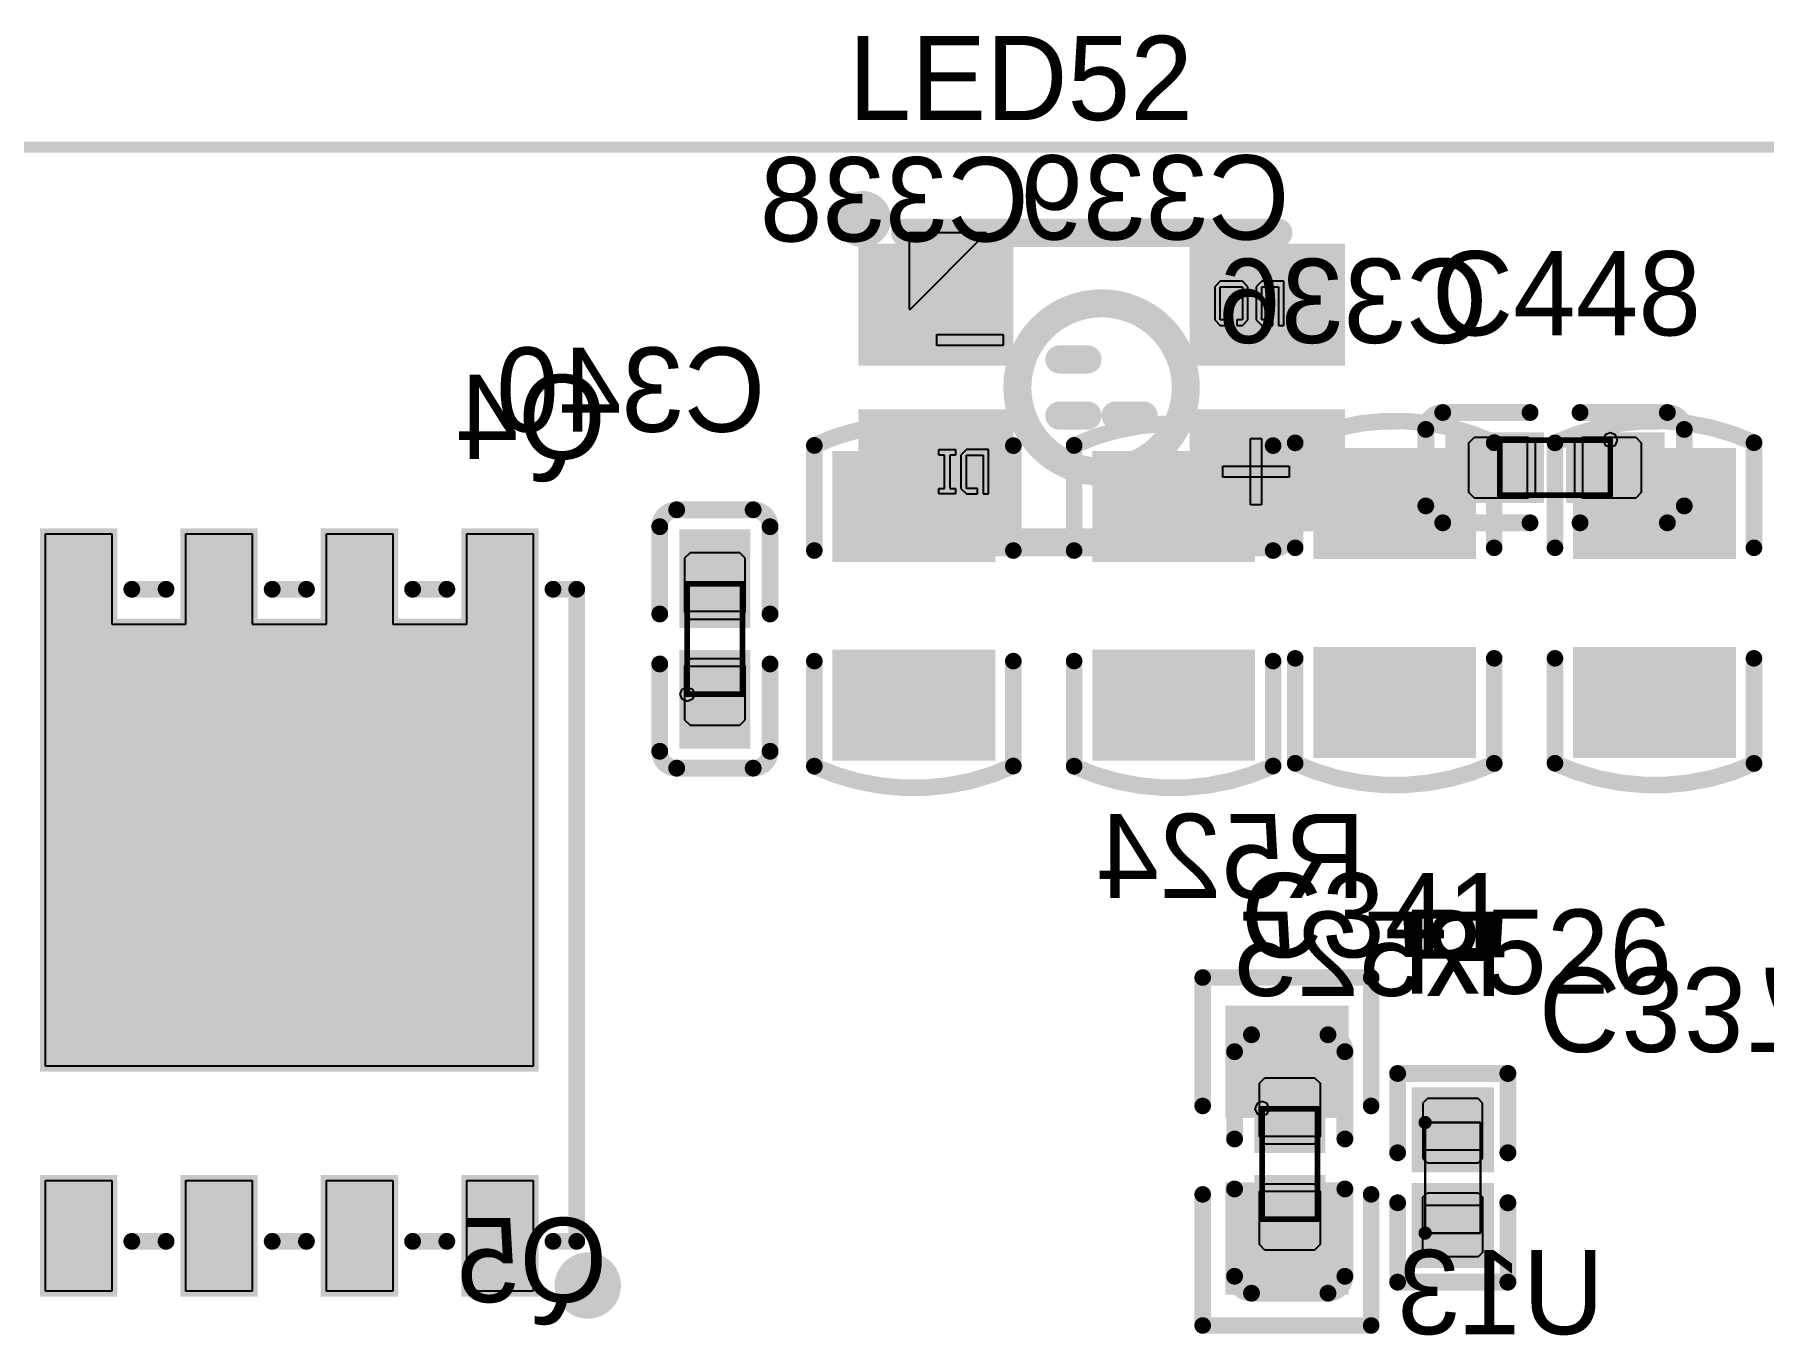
# Model space of a CAD drawing. Header units: millimetres. Extents: x 892 to 1144, y 1011 to 1123.
# Drawn here: x 1087.47 to 1103.11, y 1111.52 to 1123.29 of the extents above; entities that cross this region are included whole.
import ezdxf

# ---------------------------------------------------------------- set-up
doc = ezdxf.new("R2010")
doc.units = ezdxf.units.MM
for name, color, linetype in [('BottomLayer', 5, 'Continuous'), ('BottomOverlay', 54, 'Continuous'), ('BottomPaste', 16, 'Continuous'), ('BottomSolder', 6, 'Continuous'), ('KeepOutLayer', 6, 'Continuous'), ('Mechanical15', 56, 'Continuous'), ('Mechanical4', 56, 'Continuous'), ('Mechanical5', 56, 'Continuous'), ('Mechanical6', 56, 'Continuous'), ('TopLayer', 1, 'Continuous'), ('TopOverlay', 2, 'Continuous'), ('TopPaste', 8, 'Continuous'), ('TopSolder', 216, 'Continuous')]:
    doc.layers.add(name, color=color, linetype=linetype)

msp = doc.modelspace()

# ---------------------------------------------------------------- linework, layer by layer
at = {"layer": 'BottomLayer'}
for points in [[(1094.79, 1119.425), (1094.79, 1118.625), (1096.06, 1119.425), (1096.06, 1118.625)], [(1097.14, 1119.425), (1097.14, 1118.625), (1098.41, 1119.425), (1098.41, 1118.625)], [(1100.409, 1118.65), (1100.409, 1119.45), (1099.139, 1118.65), (1099.139, 1119.45)], [(1102.759, 1118.65), (1102.759, 1119.45), (1101.489, 1118.65), (1101.489, 1119.45)], [(1088.17, 1118.775), (1087.57, 1118.775), (1088.17, 1117.775), (1087.57, 1117.775)], [(1089.44, 1118.775), (1088.84, 1118.775), (1089.44, 1117.775), (1088.84, 1117.775)], [(1090.71, 1118.775), (1090.11, 1118.775), (1090.71, 1117.775), (1090.11, 1117.775)], [(1091.98, 1118.775), (1091.38, 1118.775), (1091.98, 1117.775), (1091.38, 1117.775)], [(1093.895, 1117.975), (1093.895, 1118.765), (1093.355, 1117.975), (1093.355, 1118.765)], [(1091.98, 1117.96), (1087.57, 1117.96), (1091.98, 1113.96), (1087.57, 1113.96)], [(1093.895, 1116.885), (1093.895, 1117.675), (1093.355, 1116.885), (1093.355, 1117.675)], [(1094.79, 1117.625), (1094.79, 1116.825), (1096.06, 1117.625), (1096.06, 1116.825)], [(1097.14, 1117.625), (1097.14, 1116.825), (1098.41, 1117.625), (1098.41, 1116.825)], [(1100.409, 1116.85), (1100.409, 1117.65), (1099.139, 1116.85), (1099.139, 1117.65)], [(1102.759, 1116.85), (1102.759, 1117.65), (1101.489, 1116.85), (1101.489, 1117.65)], [(1098.343, 1113.594), (1099.257, 1113.594), (1098.343, 1114.406), (1099.257, 1114.406)], [(1100.57, 1113.1), (1100.57, 1113.666), (1100.03, 1113.1), (1100.03, 1113.666)], [(1088.17, 1112.925), (1087.57, 1112.925), (1088.17, 1111.925), (1087.57, 1111.925)], [(1089.44, 1112.925), (1088.84, 1112.925), (1089.44, 1111.925), (1088.84, 1111.925)], [(1090.71, 1112.925), (1090.11, 1112.925), (1090.71, 1111.925), (1090.11, 1111.925)], [(1091.98, 1112.925), (1091.38, 1112.925), (1091.98, 1111.925), (1091.38, 1111.925)], [(1098.343, 1111.994), (1099.257, 1111.994), (1098.343, 1112.806), (1099.257, 1112.806)], [(1100.57, 1112.234), (1100.57, 1112.8), (1100.03, 1112.234), (1100.03, 1112.8)]]:
    msp.add_solid(points, dxfattribs=at)
at = {"layer": 'BottomOverlay'}
for points, const_width in [([(1094.524, 1119.577, -0.21896), (1096.325, 1119.574)], 0.15), ([(1096.874, 1119.577, -0.21896), (1098.675, 1119.574)], 0.15), ([(1098.874, 1119.599, -0.21896), (1100.675, 1119.602)], 0.15), ([(1101.224, 1119.599, -0.21896), (1103.025, 1119.602)], 0.15), ([(1093.126, 1118.841, -0.414214), (1093.279, 1118.994)], 0.152), ([(1093.971, 1118.994, -0.414214), (1094.124, 1118.841)], 0.152), ([(1093.279, 1116.656, -0.414214), (1093.126, 1116.809)], 0.152), ([(1094.124, 1116.809, -0.414214), (1093.971, 1116.656)], 0.152), ([(1096.325, 1116.676, -0.21896), (1094.524, 1116.673)], 0.15), ([(1098.675, 1116.676, -0.21896), (1096.874, 1116.673)], 0.15), ([(1100.675, 1116.698, -0.21896), (1098.874, 1116.701)], 0.15), ([(1103.025, 1116.698, -0.21896), (1101.224, 1116.701)], 0.15)]:
    msp.add_lwpolyline(points, format="xyb", dxfattribs=dict(at, const_width=const_width))
for points, const_width in [([(1094.487, 1119.577, 1), (1094.562, 1119.577, 1)], 0.075), ([(1094.487, 1119.575, 1), (1094.562, 1119.575, 1)], 0.075), ([(1096.287, 1119.575, 1), (1096.362, 1119.575, 1)], 0.075), ([(1096.287, 1119.574, 1), (1096.362, 1119.574, 1)], 0.075), ([(1096.837, 1119.577, 1), (1096.912, 1119.577, 1)], 0.075), ([(1096.837, 1119.575, 1), (1096.912, 1119.575, 1)], 0.075), ([(1098.637, 1119.575, 1), (1098.712, 1119.575, 1)], 0.075), ([(1098.637, 1119.574, 1), (1098.712, 1119.574, 1)], 0.075), ([(1098.837, 1119.6, 1), (1098.912, 1119.6, 1)], 0.075), ([(1098.837, 1119.599, 1), (1098.912, 1119.599, 1)], 0.075), ([(1100.637, 1119.6, 1), (1100.712, 1119.6, 1)], 0.075), ([(1100.638, 1119.602, 1), (1100.713, 1119.602, 1)], 0.075), ([(1101.187, 1119.6, 1), (1101.262, 1119.6, 1)], 0.075), ([(1101.187, 1119.599, 1), (1101.262, 1119.599, 1)], 0.075), ([(1102.987, 1119.6, 1), (1103.062, 1119.6, 1)], 0.075), ([(1102.988, 1119.602, 1), (1103.063, 1119.602, 1)], 0.075), ([(1093.241, 1118.994, 1), (1093.317, 1118.994, 1)], 0.0762), ([(1093.241, 1118.994, 1), (1093.317, 1118.994, 1)], 0.0762), ([(1093.933, 1118.994, 1), (1094.009, 1118.994, 1)], 0.0762), ([(1093.933, 1118.994, 1), (1094.009, 1118.994, 1)], 0.0762), ([(1093.088, 1118.841, 1), (1093.164, 1118.841, 1)], 0.0762), ([(1093.088, 1118.841, 1), (1093.164, 1118.841, 1)], 0.0762), ([(1094.086, 1118.841, 1), (1094.162, 1118.841, 1)], 0.0762), ([(1094.086, 1118.841, 1), (1094.162, 1118.841, 1)], 0.0762), ([(1098.837, 1118.65, 1), (1098.912, 1118.65, 1)], 0.075), ([(1100.637, 1118.65, 1), (1100.712, 1118.65, 1)], 0.075), ([(1101.187, 1118.65, 1), (1101.262, 1118.65, 1)], 0.075), ([(1102.987, 1118.65, 1), (1103.062, 1118.65, 1)], 0.075), ([(1094.487, 1118.625, 1), (1094.562, 1118.625, 1)], 0.075), ([(1096.287, 1118.625, 1), (1096.362, 1118.625, 1)], 0.075), ([(1096.837, 1118.625, 1), (1096.912, 1118.625, 1)], 0.075), ([(1098.637, 1118.625, 1), (1098.712, 1118.625, 1)], 0.075), ([(1088.312, 1118.275, 1), (1088.388, 1118.275, 1)], 0.076), ([(1088.622, 1118.275, 1), (1088.698, 1118.275, 1)], 0.076), ([(1089.582, 1118.275, 1), (1089.658, 1118.275, 1)], 0.076), ([(1089.892, 1118.275, 1), (1089.968, 1118.275, 1)], 0.076), ([(1090.852, 1118.275, 1), (1090.928, 1118.275, 1)], 0.076), ([(1091.162, 1118.275, 1), (1091.238, 1118.275, 1)], 0.076), ([(1092.122, 1118.275, 1), (1092.198, 1118.275, 1)], 0.076), ([(1092.337, 1118.275, 1), (1092.413, 1118.275, 1)], 0.076), ([(1092.337, 1118.275, 1), (1092.413, 1118.275, 1)], 0.076), ([(1093.088, 1118.051, 1), (1093.164, 1118.051, 1)], 0.0762), ([(1094.086, 1118.051, 1), (1094.162, 1118.051, 1)], 0.0762), ([(1093.088, 1117.599, 1), (1093.164, 1117.599, 1)], 0.0762), ([(1094.086, 1117.599, 1), (1094.162, 1117.599, 1)], 0.0762), ([(1094.487, 1117.625, 1), (1094.562, 1117.625, 1)], 0.075), ([(1096.287, 1117.625, 1), (1096.362, 1117.625, 1)], 0.075), ([(1096.837, 1117.625, 1), (1096.912, 1117.625, 1)], 0.075), ([(1098.637, 1117.625, 1), (1098.712, 1117.625, 1)], 0.075), ([(1098.837, 1117.65, 1), (1098.912, 1117.65, 1)], 0.075), ([(1100.637, 1117.65, 1), (1100.712, 1117.65, 1)], 0.075), ([(1101.187, 1117.65, 1), (1101.262, 1117.65, 1)], 0.075), ([(1102.987, 1117.65, 1), (1103.062, 1117.65, 1)], 0.075), ([(1093.088, 1116.809, 1), (1093.164, 1116.809, 1)], 0.0762), ([(1093.088, 1116.809, 1), (1093.164, 1116.809, 1)], 0.0762), ([(1094.086, 1116.809, 1), (1094.162, 1116.809, 1)], 0.0762), ([(1094.086, 1116.809, 1), (1094.162, 1116.809, 1)], 0.0762), ([(1093.241, 1116.656, 1), (1093.317, 1116.656, 1)], 0.0762), ([(1093.241, 1116.656, 1), (1093.317, 1116.656, 1)], 0.0762), ([(1093.933, 1116.656, 1), (1094.009, 1116.656, 1)], 0.0762), ([(1093.933, 1116.656, 1), (1094.009, 1116.656, 1)], 0.0762), ([(1094.487, 1116.673, 1), (1094.562, 1116.673, 1)], 0.075), ([(1094.487, 1116.675, 1), (1094.562, 1116.675, 1)], 0.075), ([(1096.287, 1116.676, 1), (1096.362, 1116.676, 1)], 0.075), ([(1096.287, 1116.675, 1), (1096.362, 1116.675, 1)], 0.075), ([(1096.837, 1116.673, 1), (1096.912, 1116.673, 1)], 0.075), ([(1096.837, 1116.675, 1), (1096.912, 1116.675, 1)], 0.075), ([(1098.637, 1116.676, 1), (1098.712, 1116.676, 1)], 0.075), ([(1098.637, 1116.675, 1), (1098.712, 1116.675, 1)], 0.075), ([(1098.837, 1116.701, 1), (1098.912, 1116.701, 1)], 0.075), ([(1098.837, 1116.7, 1), (1098.912, 1116.7, 1)], 0.075), ([(1100.637, 1116.7, 1), (1100.712, 1116.7, 1)], 0.075), ([(1100.638, 1116.698, 1), (1100.713, 1116.698, 1)], 0.075), ([(1101.187, 1116.701, 1), (1101.262, 1116.701, 1)], 0.075), ([(1101.187, 1116.7, 1), (1101.262, 1116.7, 1)], 0.075), ([(1102.987, 1116.7, 1), (1103.062, 1116.7, 1)], 0.075), ([(1102.988, 1116.698, 1), (1103.063, 1116.698, 1)], 0.075), ([(1098, 1114.762, 1), (1098.075, 1114.762, 1)], 0.075), ([(1098, 1114.762, 1), (1098.075, 1114.762, 1)], 0.075), ([(1099.524, 1114.762, 1), (1099.599, 1114.762, 1)], 0.075), ([(1099.524, 1114.762, 1), (1099.599, 1114.762, 1)], 0.075), ([(1099.763, 1113.894, 1), (1099.839, 1113.894, 1)], 0.0762), ([(1099.763, 1113.894, 1), (1099.839, 1113.894, 1)], 0.0762), ([(1100.76, 1113.894, 1), (1100.837, 1113.894, 1)], 0.0762), ([(1100.76, 1113.894, 1), (1100.837, 1113.894, 1)], 0.0762), ([(1098, 1113.6, 1), (1098.075, 1113.6, 1)], 0.075), ([(1099.524, 1113.6, 1), (1099.599, 1113.6, 1)], 0.075), ([(1099.763, 1113.176, 1), (1099.839, 1113.176, 1)], 0.0762), ([(1100.76, 1113.176, 1), (1100.837, 1113.176, 1)], 0.0762), ([(1098, 1112.8, 1), (1098.075, 1112.8, 1)], 0.075), ([(1099.524, 1112.8, 1), (1099.599, 1112.8, 1)], 0.075), ([(1099.763, 1112.724, 1), (1099.839, 1112.724, 1)], 0.0762), ([(1100.76, 1112.724, 1), (1100.837, 1112.724, 1)], 0.0762), ([(1088.312, 1112.375, 1), (1088.388, 1112.375, 1)], 0.076), ([(1088.622, 1112.375, 1), (1088.698, 1112.375, 1)], 0.076), ([(1089.582, 1112.375, 1), (1089.658, 1112.375, 1)], 0.076), ([(1089.892, 1112.375, 1), (1089.968, 1112.375, 1)], 0.076), ([(1090.852, 1112.375, 1), (1090.928, 1112.375, 1)], 0.076), ([(1091.162, 1112.375, 1), (1091.238, 1112.375, 1)], 0.076), ([(1092.122, 1112.375, 1), (1092.198, 1112.375, 1)], 0.076), ([(1092.337, 1112.375, 1), (1092.413, 1112.375, 1)], 0.076), ([(1092.337, 1112.375, 1), (1092.413, 1112.375, 1)], 0.076), ([(1092.625, 1111.975, 1), (1092.325, 1111.975, 1)], 0.3), ([(1092.25, 1111.975, 1), (1092.4, 1111.975, 1)], 0.15), ([(1092.55, 1111.975, 1), (1092.7, 1111.975, 1)], 0.15), ([(1099.763, 1112.006, 1), (1099.839, 1112.006, 1)], 0.0762), ([(1099.763, 1112.006, 1), (1099.839, 1112.006, 1)], 0.0762), ([(1100.76, 1112.006, 1), (1100.837, 1112.006, 1)], 0.0762), ([(1100.76, 1112.006, 1), (1100.837, 1112.006, 1)], 0.0762), ([(1098, 1111.614, 1), (1098.075, 1111.614, 1)], 0.075), ([(1098, 1111.614, 1), (1098.075, 1111.614, 1)], 0.075), ([(1099.524, 1111.614, 1), (1099.599, 1111.614, 1)], 0.075), ([(1099.524, 1111.614, 1), (1099.599, 1111.614, 1)], 0.075)]:
    msp.add_lwpolyline(points, format="xyb", close=True, dxfattribs=dict(at, const_width=const_width))
for points, const_width in [([(1094.525, 1118.625), (1094.525, 1119.575)], 0.15), ([(1096.325, 1118.625), (1096.325, 1119.575)], 0.15), ([(1096.875, 1118.625), (1096.875, 1119.575)], 0.15), ([(1098.675, 1118.625), (1098.675, 1119.575)], 0.15), ([(1098.874, 1118.65), (1098.874, 1119.6)], 0.15), ([(1100.674, 1118.65), (1100.674, 1119.6)], 0.15), ([(1101.224, 1118.65), (1101.224, 1119.6)], 0.15), ([(1103.024, 1118.65), (1103.024, 1119.6)], 0.15), ([(1093.279, 1118.994), (1093.971, 1118.994)], 0.152), ([(1093.126, 1118.051), (1093.126, 1118.841)], 0.152), ([(1094.124, 1118.051), (1094.124, 1118.841)], 0.152), ([(1088.35, 1118.275), (1088.66, 1118.275)], 0.152), ([(1089.62, 1118.275), (1089.93, 1118.275)], 0.152), ([(1090.89, 1118.275), (1091.2, 1118.275)], 0.152), ([(1092.16, 1118.275), (1092.375, 1118.275)], 0.152), ([(1092.375, 1112.375), (1092.375, 1118.275)], 0.152), ([(1093.126, 1116.809), (1093.126, 1117.599)], 0.152), ([(1094.124, 1116.809), (1094.124, 1117.599)], 0.152), ([(1094.525, 1116.675), (1094.525, 1117.625)], 0.15), ([(1096.325, 1116.675), (1096.325, 1117.625)], 0.15), ([(1096.875, 1116.675), (1096.875, 1117.625)], 0.15), ([(1098.675, 1116.675), (1098.675, 1117.625)], 0.15), ([(1098.874, 1116.7), (1098.874, 1117.65)], 0.15), ([(1100.674, 1116.7), (1100.674, 1117.65)], 0.15), ([(1101.224, 1116.7), (1101.224, 1117.65)], 0.15), ([(1103.024, 1116.7), (1103.024, 1117.65)], 0.15), ([(1093.279, 1116.656), (1093.971, 1116.656)], 0.152), ([(1098.038, 1113.6), (1098.038, 1114.762)], 0.15), ([(1098.038, 1114.762), (1099.562, 1114.762)], 0.15), ([(1099.562, 1113.6), (1099.562, 1114.762)], 0.15), ([(1099.801, 1113.176), (1099.801, 1113.894)], 0.152), ([(1099.801, 1113.894), (1100.799, 1113.894)], 0.152), ([(1100.799, 1113.176), (1100.799, 1113.894)], 0.152), ([(1098.038, 1111.614), (1098.038, 1112.8)], 0.15), ([(1099.562, 1111.614), (1099.562, 1112.8)], 0.15), ([(1099.801, 1112.006), (1099.801, 1112.724)], 0.152), ([(1100.799, 1112.006), (1100.799, 1112.724)], 0.152), ([(1088.35, 1112.375), (1088.66, 1112.375)], 0.152), ([(1089.62, 1112.375), (1089.93, 1112.375)], 0.152), ([(1090.89, 1112.375), (1091.2, 1112.375)], 0.152), ([(1092.16, 1112.375), (1092.375, 1112.375)], 0.152), ([(1099.801, 1112.006), (1100.799, 1112.006)], 0.152), ([(1098.038, 1111.614), (1099.562, 1111.614)], 0.15)]:
    msp.add_lwpolyline(points, dxfattribs=dict(at, const_width=const_width))
at = {"layer": 'BottomPaste'}
for p, q in [((1087.57, 1113.96), (1087.57, 1118.775)), ((1087.57, 1118.775), (1088.17, 1118.775)), ((1088.17, 1118.775), (1088.17, 1117.96)), ((1088.84, 1117.96), (1088.84, 1118.775)), ((1088.84, 1118.775), (1089.44, 1118.775)), ((1089.44, 1118.775), (1089.44, 1117.96)), ((1090.11, 1117.96), (1090.11, 1118.775)), ((1090.11, 1118.775), (1090.71, 1118.775)), ((1090.71, 1118.775), (1090.71, 1117.96)), ((1091.38, 1117.96), (1091.38, 1118.775)), ((1091.38, 1118.775), (1091.98, 1118.775)), ((1091.98, 1118.775), (1091.98, 1113.96)), ((1093.4, 1118.605), (1093.35, 1118.555)), ((1093.35, 1118.555), (1093.35, 1118.075)), ((1093.85, 1118.605), (1093.4, 1118.605)), ((1093.9, 1118.555), (1093.85, 1118.605)), ((1093.9, 1118.075), (1093.9, 1118.555)), ((1088.17, 1117.96), (1088.84, 1117.96)), ((1089.44, 1117.96), (1090.11, 1117.96)), ((1090.71, 1117.96), (1091.38, 1117.96)), ((1093.35, 1118.075), (1093.4, 1118.005)), ((1093.4, 1118.005), (1093.85, 1118.005)), ((1093.85, 1118.005), (1093.9, 1118.075)), ((1093.4, 1117.645), (1093.35, 1117.575)), ((1093.85, 1117.645), (1093.4, 1117.645)), ((1093.9, 1117.575), (1093.85, 1117.645)), ((1093.35, 1117.575), (1093.35, 1117.095)), ((1093.9, 1117.095), (1093.9, 1117.575)), ((1093.35, 1117.095), (1093.4, 1117.045)), ((1093.4, 1117.045), (1093.85, 1117.045)), ((1093.85, 1117.045), (1093.9, 1117.095)), ((1091.98, 1113.96), (1087.57, 1113.96)), ((1100.07, 1113.666), (1100.03, 1113.626)), ((1100.03, 1113.626), (1100.03, 1113.125)), ((1100.53, 1113.666), (1100.07, 1113.666)), ((1100.57, 1113.626), (1100.53, 1113.666)), ((1100.57, 1113.125), (1100.57, 1113.626)), ((1100.03, 1113.125), (1100.07, 1113.085)), ((1100.07, 1113.085), (1100.53, 1113.085)), ((1100.53, 1113.085), (1100.57, 1113.125)), ((1087.57, 1111.925), (1087.57, 1112.925)), ((1087.57, 1112.925), (1088.17, 1112.925)), ((1088.17, 1112.925), (1088.17, 1111.925)), ((1088.84, 1111.925), (1088.84, 1112.925)), ((1088.84, 1112.925), (1089.44, 1112.925)), ((1089.44, 1112.925), (1089.44, 1111.925)), ((1090.11, 1111.925), (1090.11, 1112.925)), ((1090.11, 1112.925), (1090.71, 1112.925)), ((1090.71, 1112.925), (1090.71, 1111.925)), ((1091.38, 1111.925), (1091.38, 1112.925)), ((1091.38, 1112.925), (1091.98, 1112.925)), ((1091.98, 1112.925), (1091.98, 1111.925)), ((1100.03, 1112.775), (1100.07, 1112.815)), ((1100.03, 1112.274), (1100.03, 1112.775)), ((1100.07, 1112.815), (1100.53, 1112.815)), ((1100.53, 1112.815), (1100.57, 1112.775)), ((1100.57, 1112.775), (1100.57, 1112.274)), ((1100.07, 1112.234), (1100.03, 1112.274)), ((1100.53, 1112.234), (1100.07, 1112.234)), ((1100.57, 1112.274), (1100.53, 1112.234)), ((1088.17, 1111.925), (1087.57, 1111.925)), ((1089.44, 1111.925), (1088.84, 1111.925)), ((1090.71, 1111.925), (1090.11, 1111.925)), ((1091.98, 1111.925), (1091.38, 1111.925))]:
    msp.add_line(p, q, dxfattribs=at)
for points in [[(1094.79, 1119.425), (1094.79, 1118.625), (1096.06, 1119.425), (1096.06, 1118.625)], [(1097.14, 1119.425), (1097.14, 1118.625), (1098.41, 1119.425), (1098.41, 1118.625)], [(1100.409, 1118.65), (1100.409, 1119.45), (1099.139, 1118.65), (1099.139, 1119.45)], [(1102.759, 1118.65), (1102.759, 1119.45), (1101.489, 1118.65), (1101.489, 1119.45)], [(1093.895, 1117.975), (1093.895, 1118.765), (1093.355, 1117.975), (1093.355, 1118.765)], [(1093.895, 1116.885), (1093.895, 1117.675), (1093.355, 1116.885), (1093.355, 1117.675)], [(1094.79, 1117.625), (1094.79, 1116.825), (1096.06, 1117.625), (1096.06, 1116.825)], [(1097.14, 1117.625), (1097.14, 1116.825), (1098.41, 1117.625), (1098.41, 1116.825)], [(1100.409, 1116.85), (1100.409, 1117.65), (1099.139, 1116.85), (1099.139, 1117.65)], [(1102.759, 1116.85), (1102.759, 1117.65), (1101.489, 1116.85), (1101.489, 1117.65)], [(1098.343, 1113.594), (1099.257, 1113.594), (1098.343, 1114.406), (1099.257, 1114.406)], [(1100.57, 1113.1), (1100.57, 1113.666), (1100.03, 1113.1), (1100.03, 1113.666)], [(1098.343, 1111.994), (1099.257, 1111.994), (1098.343, 1112.806), (1099.257, 1112.806)], [(1100.57, 1112.234), (1100.57, 1112.8), (1100.03, 1112.234), (1100.03, 1112.8)]]:
    msp.add_solid(points, dxfattribs=at)
at = {"layer": 'BottomSolder'}
for points in [[(1094.688, 1119.527), (1094.688, 1118.523), (1096.162, 1119.527), (1096.162, 1118.523)], [(1097.038, 1119.527), (1097.038, 1118.523), (1098.512, 1119.527), (1098.512, 1118.523)], [(1100.511, 1118.548), (1100.511, 1119.552), (1099.037, 1118.548), (1099.037, 1119.552)], [(1102.861, 1118.548), (1102.861, 1119.552), (1101.387, 1118.548), (1101.387, 1119.552)], [(1088.22, 1118.825), (1087.52, 1118.825), (1088.22, 1117.725), (1087.52, 1117.725)], [(1089.49, 1118.825), (1088.79, 1118.825), (1089.49, 1117.725), (1088.79, 1117.725)], [(1090.76, 1118.825), (1090.06, 1118.825), (1090.76, 1117.725), (1090.06, 1117.725)], [(1092.03, 1118.825), (1091.33, 1118.825), (1092.03, 1117.725), (1091.33, 1117.725)], [(1093.946, 1117.924), (1093.946, 1118.816), (1093.304, 1117.924), (1093.304, 1118.816)], [(1092.03, 1118.01), (1087.52, 1118.01), (1092.03, 1113.91), (1087.52, 1113.91)], [(1093.946, 1116.834), (1093.946, 1117.726), (1093.304, 1116.834), (1093.304, 1117.726)], [(1094.688, 1117.727), (1094.688, 1116.723), (1096.162, 1117.727), (1096.162, 1116.723)], [(1097.038, 1117.727), (1097.038, 1116.723), (1098.512, 1117.727), (1098.512, 1116.723)], [(1100.511, 1116.748), (1100.511, 1117.752), (1099.037, 1116.748), (1099.037, 1117.752)], [(1102.861, 1116.748), (1102.861, 1117.752), (1101.387, 1116.748), (1101.387, 1117.752)], [(1098.241, 1113.492), (1099.359, 1113.492), (1098.241, 1114.508), (1099.359, 1114.508)], [(1100.672, 1112.998), (1100.672, 1113.767), (1099.928, 1112.998), (1099.928, 1113.767)], [(1088.22, 1112.975), (1087.52, 1112.975), (1088.22, 1111.875), (1087.52, 1111.875)], [(1089.49, 1112.975), (1088.79, 1112.975), (1089.49, 1111.875), (1088.79, 1111.875)], [(1090.76, 1112.975), (1090.06, 1112.975), (1090.76, 1111.875), (1090.06, 1111.875)], [(1092.03, 1112.975), (1091.33, 1112.975), (1092.03, 1111.875), (1091.33, 1111.875)], [(1098.241, 1111.892), (1099.359, 1111.892), (1098.241, 1112.908), (1099.359, 1112.908)], [(1100.672, 1112.133), (1100.672, 1112.902), (1099.928, 1112.133), (1099.928, 1112.902)]]:
    msp.add_solid(points, dxfattribs=at)
at = {"layer": 'KeepOutLayer', "const_width": 0.1}
msp.add_lwpolyline([(891.925, 1122.275), (1123.925, 1122.275)], dxfattribs=at)
at = {"layer": 'Mechanical15'}
for p, q in [((1101.679, 1119.671), (1101.66, 1119.625)), ((1101.725, 1119.69), (1101.679, 1119.671)), ((1101.771, 1119.671), (1101.725, 1119.69)), ((1101.79, 1119.625), (1101.771, 1119.671)), ((1100.975, 1119.625), (1100.725, 1119.625)), ((1100.725, 1119.625), (1100.725, 1119.125)), ((1100.975, 1119.125), (1100.975, 1119.625)), ((1101.475, 1119.625), (1101.725, 1119.625)), ((1101.475, 1119.125), (1101.475, 1119.625)), ((1101.66, 1119.625), (1101.66, 1119.625)), ((1101.66, 1119.625), (1101.679, 1119.579)), ((1101.679, 1119.579), (1101.725, 1119.56)), ((1101.725, 1119.625), (1101.725, 1119.125)), ((1101.725, 1119.56), (1101.771, 1119.579)), ((1101.771, 1119.579), (1101.79, 1119.625)), ((1101.79, 1119.625), (1101.79, 1119.625)), ((1100.725, 1119.125), (1100.975, 1119.125)), ((1101.725, 1119.125), (1101.475, 1119.125)), ((1093.375, 1118.075), (1093.375, 1118.325)), ((1093.375, 1118.325), (1093.875, 1118.325)), ((1093.875, 1118.325), (1093.875, 1118.075)), ((1093.875, 1118.075), (1093.375, 1118.075)), ((1093.375, 1117.575), (1093.375, 1117.325)), ((1093.875, 1117.575), (1093.375, 1117.575)), ((1093.875, 1117.325), (1093.875, 1117.575)), ((1093.31, 1117.325), (1093.329, 1117.371)), ((1093.329, 1117.279), (1093.31, 1117.325)), ((1093.329, 1117.371), (1093.375, 1117.39)), ((1093.375, 1117.39), (1093.375, 1117.39)), ((1093.375, 1117.39), (1093.421, 1117.371)), ((1093.375, 1117.325), (1093.875, 1117.325)), ((1093.421, 1117.371), (1093.44, 1117.325)), ((1093.44, 1117.325), (1093.421, 1117.279)), ((1093.375, 1117.26), (1093.329, 1117.279)), ((1093.421, 1117.279), (1093.375, 1117.26)), ((1093.375, 1117.26), (1093.375, 1117.26)), ((1098.529, 1113.621), (1098.51, 1113.575)), ((1098.51, 1113.575), (1098.529, 1113.529)), ((1098.575, 1113.64), (1098.529, 1113.621)), ((1098.621, 1113.621), (1098.575, 1113.64)), ((1098.575, 1113.64), (1098.575, 1113.64)), ((1098.575, 1113.325), (1098.575, 1113.575)), ((1098.575, 1113.575), (1099.075, 1113.575)), ((1098.64, 1113.575), (1098.621, 1113.621)), ((1098.621, 1113.529), (1098.64, 1113.575)), ((1099.075, 1113.575), (1099.075, 1113.325)), ((1098.529, 1113.529), (1098.575, 1113.51)), ((1098.575, 1113.51), (1098.621, 1113.529)), ((1098.575, 1113.51), (1098.575, 1113.51)), ((1099.075, 1113.325), (1098.575, 1113.325)), ((1098.575, 1112.825), (1098.575, 1112.575)), ((1099.075, 1112.825), (1098.575, 1112.825)), ((1099.075, 1112.575), (1099.075, 1112.825)), ((1098.575, 1112.575), (1099.075, 1112.575))]:
    msp.add_line(p, q, dxfattribs=at)
at = {"layer": 'Mechanical15', "const_width": 0.0508}
for points in [[(1100.725, 1119.625), (1101.725, 1119.625)], [(1100.725, 1119.125), (1100.725, 1119.625)], [(1101.725, 1119.125), (1101.725, 1119.625)], [(1100.725, 1119.125), (1101.725, 1119.125)], [(1093.375, 1117.325), (1093.375, 1118.325)], [(1093.375, 1118.325), (1093.875, 1118.325)], [(1093.875, 1117.325), (1093.875, 1118.325)], [(1093.375, 1117.325), (1093.875, 1117.325)], [(1098.575, 1112.575), (1098.575, 1113.575)], [(1098.575, 1113.575), (1099.075, 1113.575)], [(1099.075, 1112.575), (1099.075, 1113.575)], [(1098.575, 1112.575), (1099.075, 1112.575)]]:
    msp.add_lwpolyline(points, dxfattribs=at)
at = {"layer": 'Mechanical15', "const_width": 0.0254}
for points in [[(1100.712, 1119.625, 1), (1100.738, 1119.625, 1)], [(1100.712, 1119.625, 1), (1100.738, 1119.625, 1)], [(1101.712, 1119.625, 1), (1101.738, 1119.625, 1)], [(1101.712, 1119.625, 1), (1101.738, 1119.625, 1)], [(1100.712, 1119.125, 1), (1100.738, 1119.125, 1)], [(1100.712, 1119.125, 1), (1100.738, 1119.125, 1)], [(1101.712, 1119.125, 1), (1101.738, 1119.125, 1)], [(1101.712, 1119.125, 1), (1101.738, 1119.125, 1)], [(1093.362, 1118.325, 1), (1093.388, 1118.325, 1)], [(1093.362, 1118.325, 1), (1093.388, 1118.325, 1)], [(1093.862, 1118.325, 1), (1093.888, 1118.325, 1)], [(1093.862, 1118.325, 1), (1093.888, 1118.325, 1)], [(1093.362, 1117.325, 1), (1093.388, 1117.325, 1)], [(1093.362, 1117.325, 1), (1093.388, 1117.325, 1)], [(1093.862, 1117.325, 1), (1093.888, 1117.325, 1)], [(1093.862, 1117.325, 1), (1093.888, 1117.325, 1)], [(1098.562, 1113.575, 1), (1098.588, 1113.575, 1)], [(1098.562, 1113.575, 1), (1098.588, 1113.575, 1)], [(1099.062, 1113.575, 1), (1099.088, 1113.575, 1)], [(1099.062, 1113.575, 1), (1099.088, 1113.575, 1)], [(1098.562, 1112.575, 1), (1098.588, 1112.575, 1)], [(1098.562, 1112.575, 1), (1098.588, 1112.575, 1)], [(1099.062, 1112.575, 1), (1099.088, 1112.575, 1)], [(1099.062, 1112.575, 1), (1099.088, 1112.575, 1)]]:
    msp.add_lwpolyline(points, format="xyb", close=True, dxfattribs=at)
at = {"layer": 'Mechanical4'}
for p, q in [((1100.05, 1112.45), (1100.05, 1113.45)), ((1100.05, 1113.45), (1100.55, 1113.45)), ((1100.05, 1113.45), (1100.05, 1112.45)), ((1100.55, 1113.45), (1100.05, 1113.45)), ((1100.55, 1113.45), (1100.55, 1112.45)), ((1100.55, 1112.45), (1100.55, 1113.45)), ((1100.55, 1112.45), (1100.05, 1112.45)), ((1100.05, 1112.45), (1100.55, 1112.45))]:
    msp.add_line(p, q, dxfattribs=at)
at = {"layer": 'Mechanical5'}
for p, q in [((1100.05, 1113.201), (1100.05, 1113.451)), ((1100.05, 1113.451), (1100.55, 1113.451)), ((1100.05, 1113.2), (1100.05, 1113.45)), ((1100.05, 1113.45), (1100.55, 1113.45)), ((1100.55, 1113.451), (1100.55, 1113.201)), ((1100.55, 1113.45), (1100.55, 1113.2)), ((1100.55, 1113.201), (1100.05, 1113.201)), ((1100.55, 1113.2), (1100.05, 1113.2)), ((1100.05, 1112.7), (1100.05, 1112.45)), ((1100.55, 1112.7), (1100.05, 1112.7)), ((1100.05, 1112.699), (1100.05, 1112.449)), ((1100.55, 1112.699), (1100.05, 1112.699)), ((1100.55, 1112.45), (1100.55, 1112.7)), ((1100.55, 1112.449), (1100.55, 1112.699)), ((1100.05, 1112.45), (1100.55, 1112.45)), ((1100.05, 1112.449), (1100.55, 1112.449))]:
    msp.add_line(p, q, dxfattribs=at)
at = {"layer": 'Mechanical6'}
for p, q in [((1096.083, 1121.5), (1095.383, 1121.5)), ((1095.383, 1121.5), (1095.383, 1120.81)), ((1095.393, 1120.81), (1096.083, 1121.5)), ((1098.197, 1121.062), (1098.147, 1121.012)), ((1098.397, 1121.062), (1098.197, 1121.062)), ((1098.447, 1121.012), (1098.397, 1121.062)), ((1098.572, 1121.062), (1098.522, 1121.012)), ((1098.772, 1121.062), (1098.572, 1121.062)), ((1098.772, 1120.662), (1098.772, 1121.062)), ((1098.147, 1121.012), (1098.147, 1120.712)), ((1098.197, 1120.712), (1098.197, 1121.012)), ((1098.197, 1121.012), (1098.397, 1121.012)), ((1098.397, 1121.012), (1098.397, 1120.712)), ((1098.447, 1120.712), (1098.447, 1121.012)), ((1098.447, 1121.012), (1098.447, 1121.012)), ((1098.522, 1121.012), (1098.522, 1120.712)), ((1098.572, 1120.712), (1098.572, 1121.012)), ((1098.572, 1121.012), (1098.722, 1121.012)), ((1098.722, 1121.012), (1098.722, 1120.662)), ((1095.383, 1120.81), (1095.393, 1120.81)), ((1098.147, 1120.712), (1098.197, 1120.662)), ((1098.297, 1120.712), (1098.197, 1120.712)), ((1098.197, 1120.662), (1098.297, 1120.662)), ((1098.297, 1120.662), (1098.297, 1120.712)), ((1098.397, 1120.712), (1098.347, 1120.712)), ((1098.347, 1120.712), (1098.347, 1120.662)), ((1098.347, 1120.662), (1098.397, 1120.662)), ((1098.397, 1120.662), (1098.447, 1120.712)), ((1098.522, 1120.712), (1098.572, 1120.662)), ((1098.672, 1120.712), (1098.572, 1120.712)), ((1098.572, 1120.662), (1098.672, 1120.662)), ((1098.672, 1120.662), (1098.672, 1120.712)), ((1098.722, 1120.662), (1098.772, 1120.662)), ((1095.634, 1120.481), (1095.634, 1120.581)), ((1095.634, 1120.581), (1096.234, 1120.581)), ((1096.234, 1120.481), (1095.634, 1120.481)), ((1096.234, 1120.581), (1096.234, 1120.481)), ((1095.651, 1119.538), (1095.801, 1119.538)), ((1095.651, 1119.488), (1095.651, 1119.538)), ((1095.801, 1119.538), (1095.801, 1119.488)), ((1095.901, 1119.538), (1095.851, 1119.488)), ((1096.101, 1119.538), (1095.901, 1119.538)), ((1096.101, 1119.138), (1096.101, 1119.538)), ((1098.47, 1119.638), (1098.57, 1119.638)), ((1098.47, 1119.038), (1098.47, 1119.638)), ((1098.57, 1119.638), (1098.57, 1119.038)), ((1095.701, 1119.488), (1095.651, 1119.488)), ((1095.701, 1119.188), (1095.701, 1119.488)), ((1095.801, 1119.488), (1095.751, 1119.488)), ((1095.751, 1119.488), (1095.751, 1119.188)), ((1095.851, 1119.488), (1095.851, 1119.188)), ((1095.901, 1119.188), (1095.901, 1119.488)), ((1095.901, 1119.488), (1096.051, 1119.488)), ((1096.051, 1119.488), (1096.051, 1119.138)), ((1098.22, 1119.288), (1098.22, 1119.388)), ((1098.22, 1119.388), (1098.82, 1119.388)), ((1098.82, 1119.388), (1098.82, 1119.288)), ((1095.651, 1119.138), (1095.651, 1119.188)), ((1095.651, 1119.188), (1095.701, 1119.188)), ((1095.751, 1119.188), (1095.801, 1119.188)), ((1095.801, 1119.188), (1095.801, 1119.138)), ((1095.851, 1119.188), (1095.901, 1119.138)), ((1096.001, 1119.188), (1095.901, 1119.188)), ((1096.001, 1119.138), (1096.001, 1119.188)), ((1098.82, 1119.288), (1098.22, 1119.288)), ((1095.801, 1119.138), (1095.651, 1119.138)), ((1095.901, 1119.138), (1096.001, 1119.138)), ((1096.051, 1119.138), (1096.101, 1119.138)), ((1098.57, 1119.038), (1098.47, 1119.038))]:
    msp.add_line(p, q, dxfattribs=at)
for points, const_width in [([(1100.08, 1113.45, 1), (1100.02, 1113.45, 1)], 0.06), ([(1100.005, 1113.45, 1), (1100.035, 1113.45, 1)], 0.03), ([(1100.065, 1113.45, 1), (1100.095, 1113.45, 1)], 0.03), ([(1091.875, 1112.275, 1), (1091.575, 1112.275, 1)], 0.3), ([(1100.08, 1112.45, 1), (1100.02, 1112.45, 1)], 0.06), ([(1100.005, 1112.45, 1), (1100.035, 1112.45, 1)], 0.03), ([(1100.065, 1112.45, 1), (1100.095, 1112.45, 1)], 0.03), ([(1091.5, 1112.275, 1), (1091.65, 1112.275, 1)], 0.15), ([(1091.8, 1112.275, 1), (1091.95, 1112.275, 1)], 0.15)]:
    msp.add_lwpolyline(points, format="xyb", close=True, dxfattribs=dict(at, const_width=const_width))
at = {"layer": 'TopLayer'}
for points in [[(1095.023, 1120.4), (1096.223, 1120.4), (1095.023, 1121.3), (1096.223, 1121.3)], [(1098.023, 1120.4), (1099.223, 1120.4), (1098.023, 1121.3), (1099.223, 1121.3)], [(1095.023, 1118.9), (1096.223, 1118.9), (1095.023, 1119.8), (1096.223, 1119.8)], [(1098.023, 1118.9), (1099.223, 1118.9), (1098.023, 1119.8), (1099.223, 1119.8)], [(1101.075, 1119.645), (1100.285, 1119.645), (1101.075, 1119.105), (1100.285, 1119.105)], [(1102.165, 1119.645), (1101.375, 1119.645), (1102.165, 1119.105), (1101.375, 1119.105)], [(1098.555, 1114.015), (1098.555, 1113.225), (1099.095, 1114.015), (1099.095, 1113.225)], [(1100.03, 1113.666), (1100.03, 1113.1), (1100.57, 1113.666), (1100.57, 1113.1)], [(1098.555, 1112.925), (1098.555, 1112.135), (1099.095, 1112.925), (1099.095, 1112.135)], [(1100.03, 1112.8), (1100.03, 1112.234), (1100.57, 1112.8), (1100.57, 1112.234)]]:
    msp.add_solid(points, dxfattribs=at)
at = {"layer": 'TopOverlay'}
for points, const_width in [([(1095.091, 1121.624, 1), (1094.837, 1121.624, 1)], 0.254), ([(1094.773, 1121.624, 1), (1094.9, 1121.624, 1)], 0.127), ([(1095.027, 1121.624, 1), (1095.154, 1121.624, 1)], 0.127), ([(1095.281, 1121.5, 1), (1095.408, 1121.5, 1)], 0.127), ([(1095.459, 1121.5, 1), (1095.586, 1121.5, 1)], 0.127), ([(1095.459, 1121.5, 1), (1095.586, 1121.5, 1)], 0.127), ([(1098.659, 1121.5, 1), (1098.786, 1121.5, 1)], 0.127), ([(1097.885, 1120.1, 1), (1096.361, 1120.1, 1)], 0.254), ([(1096.678, 1120.354, 1), (1096.805, 1120.354, 1)], 0.127), ([(1096.932, 1120.354, 1), (1097.059, 1120.354, 1)], 0.127), ([(1096.297, 1120.1, 1), (1096.424, 1120.1, 1)], 0.127), ([(1097.821, 1120.1, 1), (1097.948, 1120.1, 1)], 0.127), ([(1096.678, 1119.846, 1), (1096.805, 1119.846, 1)], 0.127), ([(1096.932, 1119.846, 1), (1097.059, 1119.846, 1)], 0.127), ([(1097.186, 1119.846, 1), (1097.313, 1119.846, 1)], 0.127), ([(1097.44, 1119.846, 1), (1097.567, 1119.846, 1)], 0.127), ([(1100.171, 1119.874, 1), (1100.247, 1119.874, 1)], 0.0762), ([(1100.171, 1119.874, 1), (1100.247, 1119.874, 1)], 0.0762), ([(1100.961, 1119.874, 1), (1101.037, 1119.874, 1)], 0.0762), ([(1101.413, 1119.874, 1), (1101.489, 1119.874, 1)], 0.0762), ([(1102.203, 1119.874, 1), (1102.279, 1119.874, 1)], 0.0762), ([(1102.203, 1119.874, 1), (1102.279, 1119.874, 1)], 0.0762), ([(1100.018, 1119.721, 1), (1100.094, 1119.721, 1)], 0.0762), ([(1100.018, 1119.721, 1), (1100.094, 1119.721, 1)], 0.0762), ([(1102.356, 1119.721, 1), (1102.432, 1119.721, 1)], 0.0762), ([(1102.356, 1119.721, 1), (1102.432, 1119.721, 1)], 0.0762), ([(1100.018, 1119.029, 1), (1100.094, 1119.029, 1)], 0.0762), ([(1100.018, 1119.029, 1), (1100.094, 1119.029, 1)], 0.0762), ([(1102.356, 1119.029, 1), (1102.432, 1119.029, 1)], 0.0762), ([(1102.356, 1119.029, 1), (1102.432, 1119.029, 1)], 0.0762), ([(1100.171, 1118.876, 1), (1100.247, 1118.876, 1)], 0.0762), ([(1100.171, 1118.876, 1), (1100.247, 1118.876, 1)], 0.0762), ([(1100.961, 1118.876, 1), (1101.037, 1118.876, 1)], 0.0762), ([(1101.413, 1118.876, 1), (1101.489, 1118.876, 1)], 0.0762), ([(1102.203, 1118.876, 1), (1102.279, 1118.876, 1)], 0.0762), ([(1102.203, 1118.876, 1), (1102.279, 1118.876, 1)], 0.0762), ([(1095.459, 1118.7, 1), (1095.586, 1118.7, 1)], 0.127), ([(1098.659, 1118.7, 1), (1098.786, 1118.7, 1)], 0.127), ([(1098.441, 1114.244, 1), (1098.517, 1114.244, 1)], 0.0762), ([(1098.441, 1114.244, 1), (1098.517, 1114.244, 1)], 0.0762), ([(1099.133, 1114.244, 1), (1099.209, 1114.244, 1)], 0.0762), ([(1099.133, 1114.244, 1), (1099.209, 1114.244, 1)], 0.0762), ([(1098.288, 1114.091, 1), (1098.364, 1114.091, 1)], 0.0762), ([(1098.288, 1114.091, 1), (1098.364, 1114.091, 1)], 0.0762), ([(1099.286, 1114.091, 1), (1099.362, 1114.091, 1)], 0.0762), ([(1099.286, 1114.091, 1), (1099.362, 1114.091, 1)], 0.0762), ([(1099.763, 1113.894, 1), (1099.839, 1113.894, 1)], 0.0762), ([(1099.763, 1113.894, 1), (1099.839, 1113.894, 1)], 0.0762), ([(1100.76, 1113.894, 1), (1100.837, 1113.894, 1)], 0.0762), ([(1100.76, 1113.894, 1), (1100.837, 1113.894, 1)], 0.0762), ([(1098.288, 1113.301, 1), (1098.364, 1113.301, 1)], 0.0762), ([(1099.286, 1113.301, 1), (1099.362, 1113.301, 1)], 0.0762), ([(1099.763, 1113.176, 1), (1099.839, 1113.176, 1)], 0.0762), ([(1100.76, 1113.176, 1), (1100.837, 1113.176, 1)], 0.0762), ([(1098.288, 1112.849, 1), (1098.364, 1112.849, 1)], 0.0762), ([(1099.286, 1112.849, 1), (1099.362, 1112.849, 1)], 0.0762), ([(1099.763, 1112.724, 1), (1099.839, 1112.724, 1)], 0.0762), ([(1100.76, 1112.724, 1), (1100.837, 1112.724, 1)], 0.0762), ([(1098.288, 1112.059, 1), (1098.364, 1112.059, 1)], 0.0762), ([(1098.288, 1112.059, 1), (1098.364, 1112.059, 1)], 0.0762), ([(1098.441, 1111.906, 1), (1098.517, 1111.906, 1)], 0.0762), ([(1098.441, 1111.906, 1), (1098.517, 1111.906, 1)], 0.0762), ([(1099.133, 1111.906, 1), (1099.209, 1111.906, 1)], 0.0762), ([(1099.133, 1111.906, 1), (1099.209, 1111.906, 1)], 0.0762), ([(1099.286, 1112.059, 1), (1099.362, 1112.059, 1)], 0.0762), ([(1099.286, 1112.059, 1), (1099.362, 1112.059, 1)], 0.0762), ([(1099.763, 1112.006, 1), (1099.839, 1112.006, 1)], 0.0762), ([(1099.763, 1112.006, 1), (1099.839, 1112.006, 1)], 0.0762), ([(1100.76, 1112.006, 1), (1100.837, 1112.006, 1)], 0.0762), ([(1100.76, 1112.006, 1), (1100.837, 1112.006, 1)], 0.0762)]:
    msp.add_lwpolyline(points, format="xyb", close=True, dxfattribs=dict(at, const_width=const_width))
for points, const_width in [([(1095.345, 1121.5), (1095.523, 1121.5)], 0.254), ([(1095.523, 1121.5), (1098.723, 1121.5)], 0.254), ([(1096.742, 1120.354), (1096.996, 1120.354)], 0.254), ([(1096.742, 1119.846), (1096.996, 1119.846)], 0.254), ([(1097.25, 1119.846), (1097.504, 1119.846)], 0.254), ([(1100.209, 1119.874), (1100.999, 1119.874)], 0.152), ([(1101.451, 1119.874), (1102.241, 1119.874)], 0.152), ([(1100.056, 1119.029), (1100.056, 1119.721)], 0.152), ([(1102.394, 1119.029), (1102.394, 1119.721)], 0.152), ([(1100.209, 1118.876), (1100.999, 1118.876)], 0.152), ([(1101.451, 1118.876), (1102.241, 1118.876)], 0.152), ([(1095.523, 1118.7), (1098.723, 1118.7)], 0.254), ([(1098.479, 1114.244), (1099.171, 1114.244)], 0.152), ([(1098.326, 1113.301), (1098.326, 1114.091)], 0.152), ([(1099.324, 1113.301), (1099.324, 1114.091)], 0.152), ([(1099.801, 1113.176), (1099.801, 1113.894)], 0.152), ([(1099.801, 1113.894), (1100.799, 1113.894)], 0.152), ([(1100.799, 1113.176), (1100.799, 1113.894)], 0.152), ([(1098.326, 1112.059), (1098.326, 1112.849)], 0.152), ([(1099.324, 1112.059), (1099.324, 1112.849)], 0.152), ([(1099.801, 1112.006), (1099.801, 1112.724)], 0.152), ([(1100.799, 1112.006), (1100.799, 1112.724)], 0.152), ([(1098.479, 1111.906), (1099.171, 1111.906)], 0.152), ([(1099.801, 1112.006), (1100.799, 1112.006)], 0.152)]:
    msp.add_lwpolyline(points, dxfattribs=dict(at, const_width=const_width))
at = {"layer": 'TopOverlay', "const_width": 0.152}
for points in [[(1100.056, 1119.721, -0.414214), (1100.209, 1119.874)], [(1102.241, 1119.874, -0.414214), (1102.394, 1119.721)], [(1100.209, 1118.876, -0.414214), (1100.056, 1119.029)], [(1102.394, 1119.029, -0.414214), (1102.241, 1118.876)], [(1098.326, 1114.091, -0.414214), (1098.479, 1114.244)], [(1099.171, 1114.244, -0.414214), (1099.324, 1114.091)], [(1098.479, 1111.906, -0.414214), (1098.326, 1112.059)], [(1099.324, 1112.059, -0.414214), (1099.171, 1111.906)]]:
    msp.add_lwpolyline(points, format="xyb", dxfattribs=at)
at = {"layer": 'TopPaste'}
for p, q in [((1100.445, 1119.6), (1100.495, 1119.65)), ((1100.495, 1119.65), (1100.975, 1119.65)), ((1100.975, 1119.65), (1101.045, 1119.6)), ((1101.405, 1119.6), (1101.475, 1119.65)), ((1101.475, 1119.65), (1101.955, 1119.65)), ((1101.955, 1119.65), (1102.005, 1119.6)), ((1100.445, 1119.15), (1100.445, 1119.6)), ((1101.045, 1119.6), (1101.045, 1119.15)), ((1101.405, 1119.15), (1101.405, 1119.6)), ((1102.005, 1119.6), (1102.005, 1119.15)), ((1100.495, 1119.1), (1100.445, 1119.15)), ((1100.975, 1119.1), (1100.495, 1119.1)), ((1101.045, 1119.15), (1100.975, 1119.1)), ((1101.475, 1119.1), (1101.405, 1119.15)), ((1101.955, 1119.1), (1101.475, 1119.1)), ((1102.005, 1119.15), (1101.955, 1119.1)), ((1098.55, 1113.805), (1098.6, 1113.855)), ((1098.55, 1113.325), (1098.55, 1113.805)), ((1098.6, 1113.855), (1099.05, 1113.855)), ((1099.05, 1113.855), (1099.1, 1113.805)), ((1099.1, 1113.805), (1099.1, 1113.325)), ((1100.07, 1113.666), (1100.03, 1113.626)), ((1100.03, 1113.626), (1100.03, 1113.125)), ((1100.53, 1113.666), (1100.07, 1113.666)), ((1100.57, 1113.626), (1100.53, 1113.666)), ((1100.57, 1113.125), (1100.57, 1113.626)), ((1098.6, 1113.255), (1098.55, 1113.325)), ((1099.05, 1113.255), (1098.6, 1113.255)), ((1099.1, 1113.325), (1099.05, 1113.255)), ((1100.03, 1113.125), (1100.07, 1113.085)), ((1100.07, 1113.085), (1100.53, 1113.085)), ((1100.53, 1113.085), (1100.57, 1113.125)), ((1098.55, 1112.825), (1098.6, 1112.895)), ((1098.55, 1112.345), (1098.55, 1112.825)), ((1098.6, 1112.895), (1099.05, 1112.895)), ((1099.05, 1112.895), (1099.1, 1112.825)), ((1099.1, 1112.825), (1099.1, 1112.345)), ((1100.03, 1112.775), (1100.07, 1112.815)), ((1100.03, 1112.274), (1100.03, 1112.775)), ((1100.07, 1112.815), (1100.53, 1112.815)), ((1100.53, 1112.815), (1100.57, 1112.775)), ((1100.57, 1112.775), (1100.57, 1112.274)), ((1098.6, 1112.295), (1098.55, 1112.345)), ((1099.05, 1112.295), (1098.6, 1112.295)), ((1099.1, 1112.345), (1099.05, 1112.295)), ((1100.07, 1112.234), (1100.03, 1112.274)), ((1100.53, 1112.234), (1100.07, 1112.234)), ((1100.57, 1112.274), (1100.53, 1112.234))]:
    msp.add_line(p, q, dxfattribs=at)
for points in [[(1095.023, 1120.4), (1096.223, 1120.4), (1095.023, 1121.3), (1096.223, 1121.3)], [(1098.023, 1120.4), (1099.223, 1120.4), (1098.023, 1121.3), (1099.223, 1121.3)], [(1095.023, 1118.9), (1096.223, 1118.9), (1095.023, 1119.8), (1096.223, 1119.8)], [(1098.023, 1118.9), (1099.223, 1118.9), (1098.023, 1119.8), (1099.223, 1119.8)], [(1101.075, 1119.645), (1100.285, 1119.645), (1101.075, 1119.105), (1100.285, 1119.105)], [(1102.165, 1119.645), (1101.375, 1119.645), (1102.165, 1119.105), (1101.375, 1119.105)], [(1098.555, 1114.015), (1098.555, 1113.225), (1099.095, 1114.015), (1099.095, 1113.225)], [(1100.03, 1113.666), (1100.03, 1113.1), (1100.57, 1113.666), (1100.57, 1113.1)], [(1098.555, 1112.925), (1098.555, 1112.135), (1099.095, 1112.925), (1099.095, 1112.135)], [(1100.03, 1112.8), (1100.03, 1112.234), (1100.57, 1112.8), (1100.57, 1112.234)]]:
    msp.add_solid(points, dxfattribs=at)
at = {"layer": 'TopSolder'}
for points in [[(1094.921, 1120.298), (1096.324, 1120.298), (1094.921, 1121.402), (1096.324, 1121.402)], [(1097.921, 1120.298), (1099.324, 1120.298), (1097.921, 1121.402), (1099.324, 1121.402)], [(1094.921, 1118.798), (1096.324, 1118.798), (1094.921, 1119.902), (1096.324, 1119.902)], [(1097.921, 1118.798), (1099.324, 1118.798), (1097.921, 1119.902), (1099.324, 1119.902)], [(1101.126, 1119.696), (1100.234, 1119.696), (1101.126, 1119.054), (1100.234, 1119.054)], [(1102.216, 1119.696), (1101.324, 1119.696), (1102.216, 1119.054), (1101.324, 1119.054)], [(1098.504, 1114.066), (1098.504, 1113.174), (1099.146, 1114.066), (1099.146, 1113.174)], [(1099.928, 1113.767), (1099.928, 1112.998), (1100.672, 1113.767), (1100.672, 1112.998)], [(1098.504, 1112.976), (1098.504, 1112.084), (1099.146, 1112.976), (1099.146, 1112.084)], [(1099.928, 1112.902), (1099.928, 1112.133), (1100.672, 1112.902), (1100.672, 1112.133)]]:
    msp.add_solid(points, dxfattribs=at)

# ---------------------------------------------------------------- texts
at = {"layer": 'BottomOverlay', "text_generation_flag": 2}
for s, p in [('C338', (1096.467, 1121.422)), ('C339', (1098.825, 1121.439)), ('C336', (1100.615, 1120.503)), ('C340', (1094.082, 1119.7)), ('Q4', (1092.638, 1119.453)), ('R524', (1099.511, 1115.481)), ('R525', (1100.757, 1114.596)), ('Q5', (1092.65, 1111.825)), ('U13', (1101.669, 1111.535))]:
    msp.add_text(s, height=0.762, dxfattribs=at).set_placement(p)
msp.add_text('C337', height=0.762, rotation=180, dxfattribs=at).set_placement((1101.078, 1114.851))
at = {"layer": 'TopOverlay'}
for s, p in [('LED52', (1094.833, 1122.52)), ('C448', (1100.11, 1120.572)), ('C341', (1098.381, 1114.945)), ('R526', (1099.847, 1114.615))]:
    msp.add_text(s, height=0.762, dxfattribs=at).set_placement(p)

doc.saveas('drawing.dxf')
